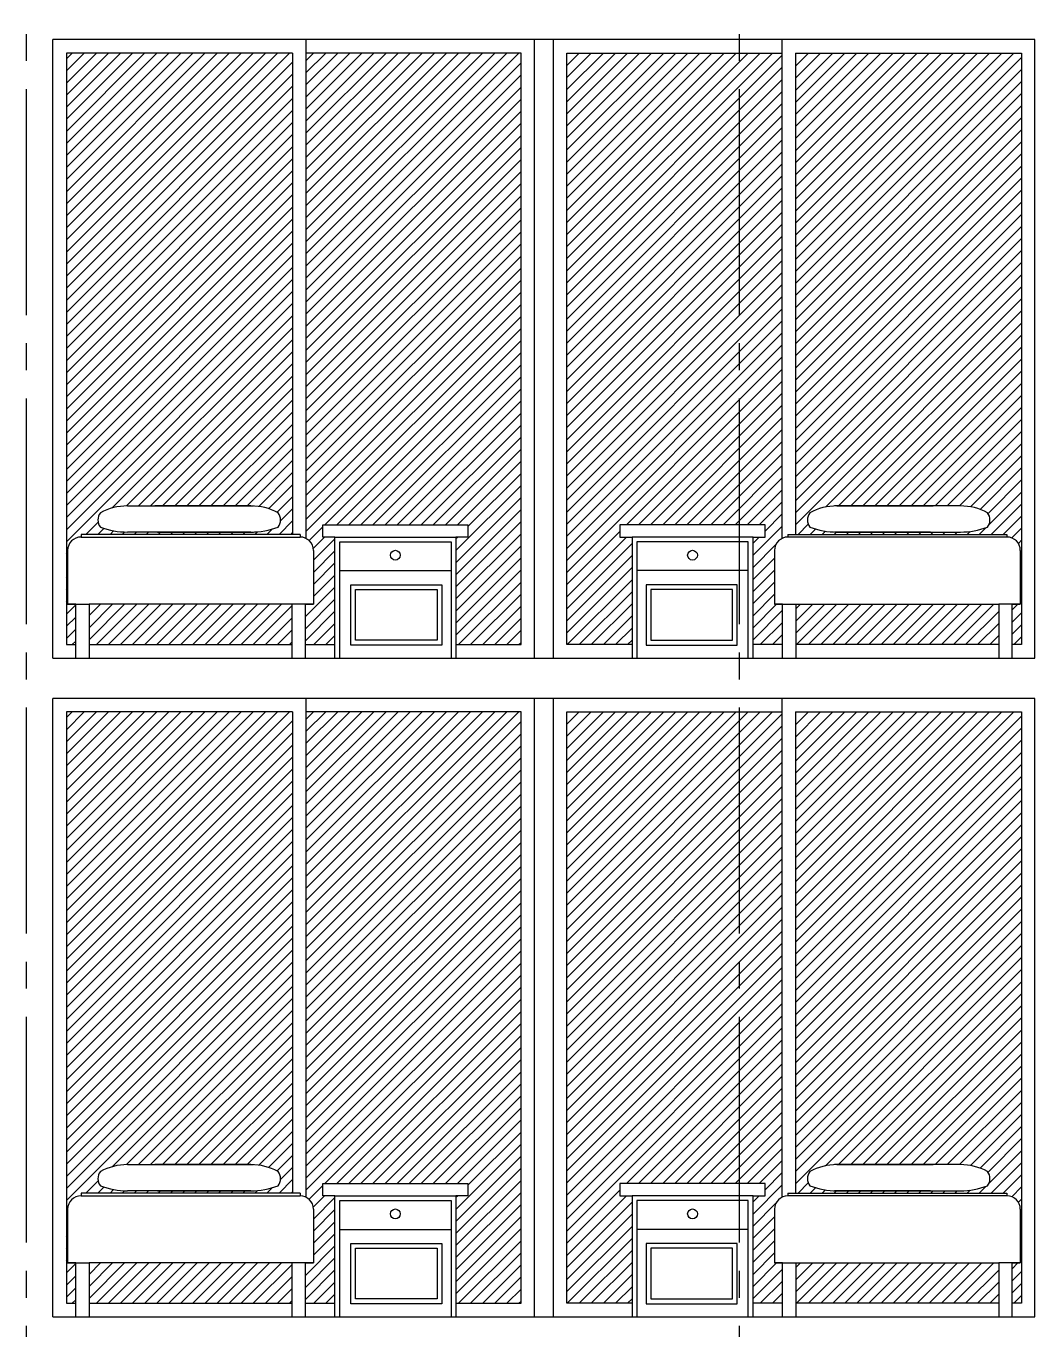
# Model space of a CAD drawing. Header units: millimetres. Extents: x 1217 to 2428, y 234 to 644.
# Drawn here: x 2234.819 to 2238.571, y 387.152 to 392.002 of the extents above; entities that cross this region are included whole.
import ezdxf

# ---------------------------------------------------------------- set-up
doc = ezdxf.new("R2010")
doc.units = ezdxf.units.MM
doc.linetypes.add('ACAD_ISO04W100', pattern=[30, 24, -3, 0, -3])
for name, color, linetype in [('0.1', 251, 'Continuous'), ('0.3', 6, 'Continuous'), ('EJES', 8, 'Continuous'), ('MURO', 5, 'Continuous')]:
    doc.layers.add(name, color=color, linetype=linetype)
pattern_1 = [(45, (422.4179387353875, -309.9735490667055), (-0.02245064030267288, 0.02245064030267288), [])]
pattern_2 = [(45, (422.4179387353875, -307.523548865638), (-0.02245064030267288, 0.02245064030267288), [])]

msp = doc.modelspace()

# ---------------------------------------------------------------- hatches: boundary and pattern name
at = {"layer": '0.1', "ltscale": 3}
h = msp.add_hatch(dxfattribs=at)
h.set_pattern_fill('ANSI31', color=256, scale=0.01)
h.set_pattern_definition(pattern_2)
edge = h.paths.add_edge_path()
edge.add_line((2235.809509860876, 391.9009923439781), (2234.968528561855, 391.9009923439781))
edge.add_line((2234.968528561855, 391.9009923439781), (2234.973099947954, 390.0509923443506))
edge.add_arc((2235.023099947954, 390.0509923443504), 0.0500000000001819, 90, 179.9999999997395, ccw=False)
edge.add_line((2235.023099947954, 390.1009923443506), (2235.023086129455, 390.1109923438777))
edge.add_line((2235.023086129455, 390.1109923438777), (2235.809509860876, 390.110992344366))
edge.add_line((2235.809509860876, 390.110992344366), (2235.809509860876, 391.9009923439781))
edge = h.paths.add_edge_path(flags=16)
edge.add_arc((2235.721483862543, 390.1645577464558), 0.04346014252858307, 322.3584972331713, 397.6415043925066)
edge.add_arc((2235.654944005065, 390.0062077546813), 0.2106576962042713, 61.3648222440488, 89.99999970130179)
edge.add_line((2235.654944006163, 390.2168654508856), (2235.297499618136, 390.2168654527823))
edge.add_line((2235.297499618136, 390.2168654527823), (2235.19590087464, 390.2168654527482))
edge.add_arc((2235.195900879705, 390.0062077565433), 0.2106576962048622, 90.0000013774749, 118.6351777559782)
edge.add_arc((2235.129361022226, 390.1645577483188), 0.04346014252840516, 142.3584956078494, 217.6415027675509)
edge.add_arc((2235.195900879704, 390.4037111325486), 0.2842281515700908, 249.1951985566897, 269.9999997013402)
edge.add_line((2235.195900878223, 390.1194829809785), (2235.654944003854, 390.1194829791158))
edge.add_arc((2235.654944005065, 390.4037111306888), 0.284228151572961, 269.9999997558837, 290.8048014431884)
h.paths.add_polyline_path([(2235.807499947892, 389.8509923436596), (2235.053099947924, 389.8509923432204), (2235.053099947924, 389.700992343978), (2235.807499947892, 389.700992343978)])
h.paths.add_polyline_path([(2235.003099947935, 389.8509923441644), (2234.973099947907, 389.8509923441644), (2234.973099947907, 390.0509923632139), (2234.968528561855, 391.9009923439781), (2234.968528561855, 389.700992343978), (2235.003099947935, 389.700992343978)])
edge = h.paths.add_edge_path()
edge.add_line((2236.659894773511, 391.9009923439781), (2235.859509860876, 391.9009923439781))
edge.add_line((2235.859509860876, 391.9009923439781), (2235.859509860876, 390.095887374466))
edge.add_arc((2235.837499947861, 390.0509923443509), 0.04999999999972937, -3.257127900724299e-10, 63.88346839328062, ccw=False)
edge.add_line((2235.887499947861, 390.0509923443506), (2235.887499947908, 389.8509923441644))
edge.add_line((2235.887499947908, 389.8509923441644), (2235.85749994788, 389.8509923441644))
edge.add_line((2235.85749994788, 389.8509923441644), (2235.85749994788, 389.700992343978))
edge.add_line((2235.85749994788, 389.700992343978), (2235.967317507944, 389.700992343978))
edge.add_line((2235.967317507944, 389.700992343978), (2235.967317507944, 390.1009923427749))
edge.add_line((2235.967317507944, 390.1009923427749), (2235.922317507902, 390.1009923427749))
edge.add_line((2235.922317507902, 390.1009923427749), (2235.922317507902, 390.1459923427004))
edge.add_line((2235.922317507902, 390.1459923427004), (2236.417317507897, 390.1459923427004))
edge.add_line((2236.417317507897, 390.1459923427004), (2236.462317507939, 390.1459923427004))
edge.add_line((2236.462317507939, 390.1459923427004), (2236.462317507939, 390.1009923427749))
edge.add_line((2236.462317507939, 390.1009923427749), (2236.417317507897, 390.1009923427749))
edge.add_line((2236.417317507897, 390.1009923427749), (2236.417317507897, 389.700992343978))
edge.add_line((2236.417317507897, 389.700992343978), (2236.659894773511, 389.700992343978))
edge.add_line((2236.659894773511, 389.700992343978), (2236.659894773511, 391.9009923439781))
h = msp.add_hatch(dxfattribs=at)
h.set_pattern_fill('ANSI31', color=256, scale=0.01)
h.set_pattern_definition(pattern_2)
edge = h.paths.add_edge_path()
edge.add_line((2237.680279686146, 391.9009923439781), (2238.521260985167, 391.9009923439781))
edge.add_line((2238.521260985167, 391.9009923439781), (2238.516689599068, 390.0509923443506))
edge.add_arc((2238.466689599068, 390.0509923443504), 0.0500000000001819, 360.0000000002606, 450)
edge.add_line((2238.466689599068, 390.1009923443506), (2238.466703417567, 390.1109923438777))
edge.add_line((2238.466703417567, 390.1109923438777), (2237.680279686146, 390.110992344366))
edge.add_line((2237.680279686146, 390.110992344366), (2237.680279686146, 391.9009923439781))
edge = h.paths.add_edge_path(flags=16)
edge.add_arc((2237.768305684479, 390.1645577464558), 0.04346014252858307, 142.3584956074934, 217.6415027668287, ccw=False)
edge.add_arc((2237.834845541957, 390.0062077546813), 0.2106576962042713, 450.0000002986982, 478.6351777559512, ccw=False)
edge.add_line((2237.834845540859, 390.2168654508856), (2238.192289928887, 390.2168654527823))
edge.add_line((2238.192289928887, 390.2168654527823), (2238.293888672382, 390.2168654527482))
edge.add_arc((2238.293888667317, 390.0062077565433), 0.2106576962048622, 421.36482224402175, 449.9999986225251, ccw=False)
edge.add_arc((2238.360428524796, 390.1645577483188), 0.04346014252840516, 322.3584972324491, 397.6415043921505, ccw=False)
edge.add_arc((2238.293888667318, 390.4037111325486), 0.2842281515700908, 270.0000002986598, 290.8048014433102, ccw=False)
edge.add_line((2238.293888668799, 390.1194829809785), (2237.834845543168, 390.1194829791158))
edge.add_arc((2237.834845541957, 390.4037111306888), 0.284228151572961, 249.1951985568116, 270.0000002441164, ccw=False)
h.paths.add_polyline_path([(2237.68228959913, 389.8509923436596), (2238.436689599098, 389.8509923432204), (2238.436689599098, 389.700992343978), (2237.68228959913, 389.700992343978)])
h.paths.add_polyline_path([(2238.486689599087, 389.8509923441644), (2238.516689599115, 389.8509923441644), (2238.516689599115, 390.0509923632139), (2238.521260985167, 391.9009923439781), (2238.521260985167, 389.700992343978), (2238.486689599087, 389.700992343978)])
edge = h.paths.add_edge_path()
edge.add_line((2236.829894773511, 391.9009923439781), (2237.630279686146, 391.9009923439781))
edge.add_line((2237.630279686146, 391.9009923439781), (2237.630279686146, 390.095887374466))
edge.add_arc((2237.652289599161, 390.0509923443509), 0.04999999999972937, 476.1165316067194, 540.0000000003257)
edge.add_line((2237.602289599161, 390.0509923443506), (2237.602289599114, 389.8509923441644))
edge.add_line((2237.602289599114, 389.8509923441644), (2237.632289599142, 389.8509923441644))
edge.add_line((2237.632289599142, 389.8509923441644), (2237.632289599142, 389.700992343978))
edge.add_line((2237.632289599142, 389.700992343978), (2237.522472039078, 389.700992343978))
edge.add_line((2237.522472039078, 389.700992343978), (2237.522472039078, 390.1009923427749))
edge.add_line((2237.522472039078, 390.1009923427749), (2237.56747203912, 390.1009923427749))
edge.add_line((2237.56747203912, 390.1009923427749), (2237.56747203912, 390.1459923427004))
edge.add_line((2237.56747203912, 390.1459923427004), (2237.072472039125, 390.1459923427004))
edge.add_line((2237.072472039125, 390.1459923427004), (2237.027472039083, 390.1459923427004))
edge.add_line((2237.027472039083, 390.1459923427004), (2237.027472039083, 390.1009923427749))
edge.add_line((2237.027472039083, 390.1009923427749), (2237.072472039125, 390.1009923427749))
edge.add_line((2237.072472039125, 390.1009923427749), (2237.072472039125, 389.700992343978))
edge.add_line((2237.072472039125, 389.700992343978), (2236.829894773511, 389.700992343978))
edge.add_line((2236.829894773511, 389.700992343978), (2236.829894773511, 391.9009923439781))
h = msp.add_hatch(dxfattribs=at)
h.set_pattern_fill('ANSI31', color=256, scale=0.01)
h.set_pattern_definition(pattern_1)
edge = h.paths.add_edge_path()
edge.add_line((2235.809509860876, 389.4509921429105), (2234.968528561855, 389.4509921429105))
edge.add_line((2234.968528561855, 389.4509921429105), (2234.973099947954, 387.6009921432831))
edge.add_arc((2235.023099947954, 387.6009921432828), 0.0500000000001819, 90, 179.9999999997395, ccw=False)
edge.add_line((2235.023099947954, 387.650992143283), (2235.023086129455, 387.6609921428102))
edge.add_line((2235.023086129455, 387.6609921428102), (2235.809509860876, 387.6609921432985))
edge.add_line((2235.809509860876, 387.6609921432985), (2235.809509860876, 389.4509921429105))
edge = h.paths.add_edge_path(flags=16)
edge.add_arc((2235.721483862543, 387.7145575453883), 0.04346014252858307, 322.3584972331713, 397.6415043925066)
edge.add_arc((2235.654944005065, 387.5562075536138), 0.2106576962042713, 61.3648222440488, 89.99999970130179)
edge.add_line((2235.654944006163, 387.766865249818), (2235.297499618136, 387.7668652517148))
edge.add_line((2235.297499618136, 387.7668652517148), (2235.19590087464, 387.7668652516807))
edge.add_arc((2235.195900879705, 387.5562075554758), 0.2106576962048622, 90.0000013774749, 118.6351777559782)
edge.add_arc((2235.129361022226, 387.7145575472513), 0.04346014252840516, 142.3584956078494, 217.6415027675509)
edge.add_arc((2235.195900879704, 387.953710931481), 0.2842281515700908, 249.1951985566897, 269.9999997013402)
edge.add_line((2235.195900878223, 387.6694827799109), (2235.654944003854, 387.6694827780483))
edge.add_arc((2235.654944005065, 387.9537109296213), 0.284228151572961, 269.9999997558837, 290.8048014431884)
h.paths.add_polyline_path([(2235.807499947892, 387.400992142592), (2235.053099947924, 387.4009921421529), (2235.053099947924, 387.2509921429105), (2235.807499947892, 387.2509921429105)])
h.paths.add_polyline_path([(2235.003099947935, 387.4009921430968), (2234.973099947907, 387.4009921430968), (2234.973099947907, 387.6009921621463), (2234.968528561855, 389.4509921429105), (2234.968528561855, 387.2509921429105), (2235.003099947935, 387.2509921429105)])
edge = h.paths.add_edge_path()
edge.add_line((2236.659894773511, 389.4509921429105), (2235.859509860876, 389.4509921429105))
edge.add_line((2235.859509860876, 389.4509921429105), (2235.859509860876, 387.6458871733985))
edge.add_arc((2235.837499947861, 387.6009921432833), 0.04999999999972937, -3.257127900724299e-10, 63.88346839328062, ccw=False)
edge.add_line((2235.887499947861, 387.6009921432831), (2235.887499947908, 387.4009921430968))
edge.add_line((2235.887499947908, 387.4009921430968), (2235.85749994788, 387.4009921430968))
edge.add_line((2235.85749994788, 387.4009921430968), (2235.85749994788, 387.2509921429105))
edge.add_line((2235.85749994788, 387.2509921429105), (2235.967317507944, 387.2509921429105))
edge.add_line((2235.967317507944, 387.2509921429105), (2235.967317507944, 387.6509921417073))
edge.add_line((2235.967317507944, 387.6509921417073), (2235.922317507902, 387.6509921417073))
edge.add_line((2235.922317507902, 387.6509921417073), (2235.922317507902, 387.6959921416328))
edge.add_line((2235.922317507902, 387.6959921416328), (2236.417317507897, 387.6959921416328))
edge.add_line((2236.417317507897, 387.6959921416328), (2236.462317507939, 387.6959921416328))
edge.add_line((2236.462317507939, 387.6959921416328), (2236.462317507939, 387.6509921417073))
edge.add_line((2236.462317507939, 387.6509921417073), (2236.417317507897, 387.6509921417073))
edge.add_line((2236.417317507897, 387.6509921417073), (2236.417317507897, 387.2509921429105))
edge.add_line((2236.417317507897, 387.2509921429105), (2236.659894773511, 387.2509921429105))
edge.add_line((2236.659894773511, 387.2509921429105), (2236.659894773511, 389.4509921429105))
h = msp.add_hatch(dxfattribs=at)
h.set_pattern_fill('ANSI31', color=256, scale=0.01)
h.set_pattern_definition(pattern_1)
edge = h.paths.add_edge_path()
edge.add_line((2237.680279686146, 389.4509921429105), (2238.521260985167, 389.4509921429105))
edge.add_line((2238.521260985167, 389.4509921429105), (2238.516689599068, 387.6009921432831))
edge.add_arc((2238.466689599068, 387.6009921432828), 0.0500000000001819, 360.0000000002606, 450)
edge.add_line((2238.466689599068, 387.650992143283), (2238.466703417567, 387.6609921428102))
edge.add_line((2238.466703417567, 387.6609921428102), (2237.680279686146, 387.6609921432985))
edge.add_line((2237.680279686146, 387.6609921432985), (2237.680279686146, 389.4509921429105))
edge = h.paths.add_edge_path(flags=16)
edge.add_arc((2237.768305684479, 387.7145575453883), 0.04346014252858307, 142.3584956074934, 217.6415027668287, ccw=False)
edge.add_arc((2237.834845541957, 387.5562075536138), 0.2106576962042713, 450.0000002986982, 478.6351777559512, ccw=False)
edge.add_line((2237.834845540859, 387.766865249818), (2238.192289928887, 387.7668652517148))
edge.add_line((2238.192289928887, 387.7668652517148), (2238.293888672382, 387.7668652516807))
edge.add_arc((2238.293888667317, 387.5562075554758), 0.2106576962048622, 421.36482224402175, 449.9999986225251, ccw=False)
edge.add_arc((2238.360428524796, 387.7145575472513), 0.04346014252840516, 322.3584972324491, 397.6415043921505, ccw=False)
edge.add_arc((2238.293888667318, 387.953710931481), 0.2842281515700908, 270.0000002986598, 290.8048014433102, ccw=False)
edge.add_line((2238.293888668799, 387.6694827799109), (2237.834845543168, 387.6694827780483))
edge.add_arc((2237.834845541957, 387.9537109296213), 0.284228151572961, 249.1951985568116, 270.0000002441164, ccw=False)
h.paths.add_polyline_path([(2237.68228959913, 387.400992142592), (2238.436689599098, 387.4009921421529), (2238.436689599098, 387.2509921429105), (2237.68228959913, 387.2509921429105)])
h.paths.add_polyline_path([(2238.486689599087, 387.4009921430968), (2238.516689599115, 387.4009921430968), (2238.516689599115, 387.6009921621463), (2238.521260985167, 389.4509921429105), (2238.521260985167, 387.2509921429105), (2238.486689599087, 387.2509921429105)])
edge = h.paths.add_edge_path()
edge.add_line((2236.829894773511, 389.4509921429105), (2237.630279686146, 389.4509921429105))
edge.add_line((2237.630279686146, 389.4509921429105), (2237.630279686146, 387.6458871733985))
edge.add_arc((2237.652289599161, 387.6009921432833), 0.04999999999972937, 476.1165316067194, 540.0000000003257)
edge.add_line((2237.602289599161, 387.6009921432831), (2237.602289599114, 387.4009921430968))
edge.add_line((2237.602289599114, 387.4009921430968), (2237.632289599142, 387.4009921430968))
edge.add_line((2237.632289599142, 387.4009921430968), (2237.632289599142, 387.2509921429105))
edge.add_line((2237.632289599142, 387.2509921429105), (2237.522472039078, 387.2509921429105))
edge.add_line((2237.522472039078, 387.2509921429105), (2237.522472039078, 387.6509921417073))
edge.add_line((2237.522472039078, 387.6509921417073), (2237.56747203912, 387.6509921417073))
edge.add_line((2237.56747203912, 387.6509921417073), (2237.56747203912, 387.6959921416328))
edge.add_line((2237.56747203912, 387.6959921416328), (2237.072472039125, 387.6959921416328))
edge.add_line((2237.072472039125, 387.6959921416328), (2237.027472039083, 387.6959921416328))
edge.add_line((2237.027472039083, 387.6959921416328), (2237.027472039083, 387.6509921417073))
edge.add_line((2237.027472039083, 387.6509921417073), (2237.072472039125, 387.6509921417073))
edge.add_line((2237.072472039125, 387.6509921417073), (2237.072472039125, 387.2509921429105))
edge.add_line((2237.072472039125, 387.2509921429105), (2236.829894773511, 387.2509921429105))
edge.add_line((2236.829894773511, 387.2509921429105), (2236.829894773511, 389.4509921429105))

# ---------------------------------------------------------------- linework, layer by layer
at = {"layer": '0.1', "linetype": 'ByBlock'}
for p, q in [((2235.83749994792, 390.1109923443834, -3.203780983123054e-07), (2235.023086129455, 390.1109923438777, -3.203780983123054e-07)), ((2235.023099947955, 390.100992343233, -3.203780983123054e-07), (2235.837486129419, 390.100992343233, -3.203780983123054e-07)), ((2237.652289599102, 390.1109923443834, -3.203780983123054e-07), (2238.466703417567, 390.1109923438777, -3.203780983123054e-07)), ((2238.466689599067, 390.100992343233, -3.203780983123054e-07), (2237.652303417603, 390.100992343233, -3.203780983123054e-07)), ((2234.973099947907, 390.0509923443506, -2.901142928210344e-07), (2234.973099947907, 389.8509923441644, -2.901142928210344e-07)), ((2235.887499947908, 390.0509923443506, -2.901142928210344e-07), (2235.887499947908, 389.8509923441644, -2.901142928210344e-07)), ((2237.602289599114, 390.0509923443506, -2.901142928210344e-07), (2237.602289599114, 389.8509923441644, -2.901142928210344e-07)), ((2238.516689599115, 390.0509923443506, -2.901142928210344e-07), (2238.516689599115, 389.8509923441644, -2.901142928210344e-07)), ((2234.973099947907, 389.8509923441644, -2.901142928210344e-07), (2235.053099947924, 389.8509923441644, -2.901142928210344e-07)), ((2235.003099947935, 389.8509923441644, -2.901142928210344e-07), (2234.973099947907, 389.8509923441644, -2.901142928210344e-07)), ((2235.003099947935, 389.6509923439781, -2.901142928210344e-07), (2235.003099947935, 389.8509923441644, -2.901142928210344e-07)), ((2235.887499947908, 389.8509923437062, -3.203780983123054e-07), (2235.053099947923, 389.8509923432204, -3.203780983123054e-07)), ((2235.053099947924, 389.8509923441644, -2.901142928210344e-07), (2235.053099947924, 389.6509923439781, -2.901142928210344e-07)), ((2235.887499947908, 389.8509923441644, -2.901142928210344e-07), (2235.807499947892, 389.8509923441644, -2.901142928210344e-07)), ((2235.85749994788, 389.8509923441644, -2.901142928210344e-07), (2235.887499947908, 389.8509923441644, -2.901142928210344e-07)), ((2235.85749994788, 389.6509923439781, -2.901142928210344e-07), (2235.85749994788, 389.8509923441644, -2.901142928210344e-07)), ((2237.602289599114, 389.8509923441644, -2.901142928210344e-07), (2237.68228959913, 389.8509923441644, -2.901142928210344e-07)), ((2237.602289599114, 389.8509923437062, -3.203780983123054e-07), (2238.436689599099, 389.8509923432204, -3.203780983123054e-07)), ((2237.632289599142, 389.8509923441644, -2.901142928210344e-07), (2237.602289599114, 389.8509923441644, -2.901142928210344e-07)), ((2237.632289599142, 389.6509923439781, -2.901142928210344e-07), (2237.632289599142, 389.8509923441644, -2.901142928210344e-07)), ((2238.436689599098, 389.8509923441644, -2.901142928210344e-07), (2238.436689599098, 389.6509923439781, -2.901142928210344e-07)), ((2238.516689599115, 389.8509923441644, -2.901142928210344e-07), (2238.436689599098, 389.8509923441644, -2.901142928210344e-07)), ((2238.486689599087, 389.8509923441644, -2.901142928210344e-07), (2238.516689599115, 389.8509923441644, -2.901142928210344e-07)), ((2238.486689599087, 389.6509923439781, -2.901142928210344e-07), (2238.486689599087, 389.8509923441644, -2.901142928210344e-07)), ((2235.83749994792, 387.6609921433159, -3.203780983123054e-07), (2235.023086129455, 387.6609921428102, -3.203780983123054e-07)), ((2235.023099947955, 387.6509921421655, -3.203780983123054e-07), (2235.837486129419, 387.6509921421655, -3.203780983123054e-07)), ((2237.652289599102, 387.6609921433159, -3.203780983123054e-07), (2238.466703417567, 387.6609921428102, -3.203780983123054e-07)), ((2238.466689599067, 387.6509921421655, -3.203780983123054e-07), (2237.652303417603, 387.6509921421655, -3.203780983123054e-07)), ((2234.973099947907, 387.6009921432831, -2.901142928210344e-07), (2234.973099947907, 387.4009921430968, -2.901142928210344e-07)), ((2235.887499947908, 387.6009921432831, -2.901142928210344e-07), (2235.887499947908, 387.4009921430968, -2.901142928210344e-07)), ((2237.602289599114, 387.6009921432831, -2.901142928210344e-07), (2237.602289599114, 387.4009921430968, -2.901142928210344e-07)), ((2238.516689599115, 387.6009921432831, -2.901142928210344e-07), (2238.516689599115, 387.4009921430968, -2.901142928210344e-07)), ((2234.973099947907, 387.4009921430968, -2.901142928210344e-07), (2235.053099947924, 387.4009921430968, -2.901142928210344e-07)), ((2235.003099947935, 387.4009921430968, -2.901142928210344e-07), (2234.973099947907, 387.4009921430968, -2.901142928210344e-07)), ((2235.003099947935, 387.2009921429105, -2.901142928210344e-07), (2235.003099947935, 387.4009921430968, -2.901142928210344e-07)), ((2235.887499947908, 387.4009921426386, -3.203780983123054e-07), (2235.053099947923, 387.4009921421529, -3.203780983123054e-07)), ((2235.053099947924, 387.4009921430968, -2.901142928210344e-07), (2235.053099947924, 387.2009921429105, -2.901142928210344e-07)), ((2235.887499947908, 387.4009921430968, -2.901142928210344e-07), (2235.807499947892, 387.4009921430968, -2.901142928210344e-07)), ((2235.85749994788, 387.4009921430968, -2.901142928210344e-07), (2235.887499947908, 387.4009921430968, -2.901142928210344e-07)), ((2235.85749994788, 387.2009921429105, -2.901142928210344e-07), (2235.85749994788, 387.4009921430968, -2.901142928210344e-07)), ((2237.602289599114, 387.4009921430968, -2.901142928210344e-07), (2237.68228959913, 387.4009921430968, -2.901142928210344e-07)), ((2237.602289599114, 387.4009921426386, -3.203780983123054e-07), (2238.436689599099, 387.4009921421529, -3.203780983123054e-07)), ((2237.632289599142, 387.4009921430968, -2.901142928210344e-07), (2237.602289599114, 387.4009921430968, -2.901142928210344e-07)), ((2237.632289599142, 387.2009921429105, -2.901142928210344e-07), (2237.632289599142, 387.4009921430968, -2.901142928210344e-07)), ((2238.436689599098, 387.4009921430968, -2.901142928210344e-07), (2238.436689599098, 387.2009921429105, -2.901142928210344e-07)), ((2238.516689599115, 387.4009921430968, -2.901142928210344e-07), (2238.436689599098, 387.4009921430968, -2.901142928210344e-07)), ((2238.486689599087, 387.4009921430968, -2.901142928210344e-07), (2238.516689599115, 387.4009921430968, -2.901142928210344e-07)), ((2238.486689599087, 387.2009921429105, -2.901142928210344e-07), (2238.486689599087, 387.4009921430968, -2.901142928210344e-07))]:
    msp.add_line(p, q, dxfattribs=at)
at = {"layer": '0.1'}
for p, q in [((2235.807499947892, 389.8509923441644, -2.901142928210344e-07), (2235.807499947892, 389.6509923439781, -2.901142928210344e-07)), ((2237.68228959913, 389.8509923441644, -2.901142928210344e-07), (2237.68228959913, 389.6509923439781, -2.901142928210344e-07)), ((2235.807499947892, 387.4009921430968, -2.901142928210344e-07), (2235.807499947892, 387.2009921429105, -2.901142928210344e-07)), ((2237.68228959913, 387.4009921430968, -2.901142928210344e-07), (2237.68228959913, 387.2009921429105, -2.901142928210344e-07))]:
    msp.add_line(p, q, dxfattribs=at)
at = {"layer": '0.1', "ltscale": 3, "elevation": -3.203780983123054e-07}
for points in [[(2235.859509860876, 391.950992343978), (2235.859509860876, 390.095887374466)], [(2237.630279686146, 391.950992343978), (2237.630279686146, 390.095887374466)], [(2235.809509860876, 391.9009923439781), (2234.968528561855, 391.9009923439781), (2234.968528561855, 389.700992343978), (2235.003099947935, 389.700992343978)], [(2235.809509860876, 391.9009923439781), (2235.809509860876, 390.110992344366)], [(2236.417317507897, 389.700992343978), (2236.659894773511, 389.700992343978), (2236.659894773511, 391.9009923439781), (2235.859509860876, 391.9009923439781)], [(2237.072472039125, 389.700992343978), (2236.829894773511, 389.700992343978), (2236.829894773511, 391.9009923439781), (2237.630279686146, 391.9009923439781)], [(2237.680279686146, 391.9009923439781), (2238.521260985167, 391.9009923439781), (2238.521260985167, 389.700992343978), (2238.486689599087, 389.700992343978)], [(2237.680279686146, 391.9009923439781), (2237.680279686146, 390.110992344366)], [(2235.053099947924, 389.700992343978), (2235.807499947892, 389.700992343978)], [(2235.85749994788, 389.700992343978), (2235.967317507944, 389.700992343978)], [(2237.632289599142, 389.700992343978), (2237.522472039078, 389.700992343978)], [(2238.436689599098, 389.700992343978), (2237.68228959913, 389.700992343978)], [(2235.859509860876, 389.5009921429105), (2235.859509860876, 387.6458871733985)], [(2237.630279686146, 389.5009921429105), (2237.630279686146, 387.6458871733985)], [(2235.809509860876, 389.4509921429105), (2234.968528561855, 389.4509921429105), (2234.968528561855, 387.2509921429105), (2235.003099947935, 387.2509921429105)], [(2235.809509860876, 389.4509921429105), (2235.809509860876, 387.6609921432985)], [(2236.417317507897, 387.2509921429105), (2236.659894773511, 387.2509921429105), (2236.659894773511, 389.4509921429105), (2235.859509860876, 389.4509921429105)], [(2237.072472039125, 387.2509921429105), (2236.829894773511, 387.2509921429105), (2236.829894773511, 389.4509921429105), (2237.630279686146, 389.4509921429105)], [(2237.680279686146, 389.4509921429105), (2238.521260985167, 389.4509921429105), (2238.521260985167, 387.2509921429105), (2238.486689599087, 387.2509921429105)], [(2237.680279686146, 389.4509921429105), (2237.680279686146, 387.6609921432985)], [(2235.053099947924, 387.2509921429105), (2235.807499947892, 387.2509921429105)], [(2235.85749994788, 387.2509921429105), (2235.967317507944, 387.2509921429105)], [(2237.632289599142, 387.2509921429105), (2237.522472039078, 387.2509921429105)], [(2238.436689599098, 387.2509921429105), (2237.68228959913, 387.2509921429105)]]:
    msp.add_lwpolyline(points, dxfattribs=at)
at = {"layer": '0.1'}
for points, elevation in [([(2235.195869021408, 390.2168654503393), (2235.664698356502, 390.2168654527823)], -3.203780983123054e-07), ([(2235.654944005065, 390.2168654509197), (2235.297499618136, 390.2168654527823)], -2.901142928210344e-07), ([(2238.293920525614, 390.2168654503393), (2237.82509119052, 390.2168654527823)], -3.203780983123054e-07), ([(2237.834845541957, 390.2168654509197), (2238.192289928887, 390.2168654527823)], -2.901142928210344e-07), ([(2235.654944005065, 390.119482979023), (2235.195885126147, 390.1194829814152)], -2.901142928210344e-07), ([(2235.307253969572, 390.119482979023), (2235.664698356502, 390.1194829808856)], -3.203780983123054e-07), ([(2238.18253557745, 390.119482979023), (2237.82509119052, 390.1194829808856)], -3.203780983123054e-07), ([(2237.834845541957, 390.119482979023), (2238.293904420875, 390.1194829814152)], -2.901142928210344e-07), ([(2235.195869021408, 387.7668652492717), (2235.664698356502, 387.7668652517148)], -3.203780983123054e-07), ([(2235.654944005065, 387.7668652498521), (2235.297499618136, 387.7668652517148)], -2.901142928210344e-07), ([(2238.293920525614, 387.7668652492717), (2237.82509119052, 387.7668652517148)], -3.203780983123054e-07), ([(2237.834845541957, 387.7668652498521), (2238.192289928887, 387.7668652517148)], -2.901142928210344e-07), ([(2235.654944005065, 387.6694827779554), (2235.195885126147, 387.6694827803476)], -2.901142928210344e-07), ([(2235.307253969572, 387.6694827779554), (2235.664698356502, 387.6694827798181)], -3.203780983123054e-07), ([(2238.18253557745, 387.6694827779554), (2237.82509119052, 387.6694827798181)], -3.203780983123054e-07), ([(2237.834845541957, 387.6694827779554), (2238.293904420875, 387.6694827803476)], -2.901142928210344e-07)]:
    msp.add_lwpolyline(points, dxfattribs=dict(at, elevation=elevation))
at = {"layer": '0.1', "linetype": 'ByBlock'}
for points, elevation in [([(2235.967317507944, 390.1009923427749), (2235.922317507902, 390.1009923427749), (2235.922317507902, 390.1459923427004), (2236.417317507897, 390.1459923427004), (2236.462317507939, 390.1459923427004), (2236.462317507939, 390.1009923427749), (2236.417317507897, 390.1009923427749)], -3.211658340565121e-07), ([(2237.522472039078, 390.1009923427749), (2237.56747203912, 390.1009923427749), (2237.56747203912, 390.1459923427004), (2237.072472039125, 390.1459923427004), (2237.027472039083, 390.1459923427004), (2237.027472039083, 390.1009923427749), (2237.072472039125, 390.1009923427749)], -3.211658340565121e-07), ([(2235.023086129455, 390.1109923439408), (2235.023099947954, 390.1009923441644)], -2.901142928210344e-07), ([(2235.83749994792, 390.1109923439408), (2235.837486129421, 390.1009923441644)], -2.901142928210344e-07), ([(2235.967317507944, 389.6509923435199), (2235.967317507944, 390.1009923427749), (2236.417317507897, 390.1009923427749), (2236.417317507897, 389.6509923435199)], -3.211658340565121e-07), ([(2237.522472039078, 389.6509923435199), (2237.522472039078, 390.1009923427749), (2237.072472039125, 390.1009923427749), (2237.072472039125, 389.6509923435199)], -3.211658340565121e-07), ([(2237.652289599102, 390.1109923439408), (2237.652303417601, 390.1009923441644)], -2.901142928210344e-07), ([(2238.466703417567, 390.1109923439408), (2238.466689599068, 390.1009923441644)], -2.901142928210344e-07), ([(2235.985317507867, 389.6509923435199), (2235.985317507867, 390.0829923435497), (2236.399317507857, 390.0829923435497), (2236.399317507857, 389.6509923435199)], -3.211658340565121e-07), ([(2237.504472039155, 389.6509923435199), (2237.504472039155, 390.0829923435497), (2237.090472039165, 390.0829923435497), (2237.090472039165, 389.6509923435199)], -3.211658340565121e-07), ([(2235.985317507867, 389.9760873265016), (2236.399317507857, 389.9760873265016)], -3.170656768153786e-07), ([(2237.504472039155, 389.9760873265016), (2237.090472039165, 389.9760873265016)], -3.170656768153786e-07), ([(2235.967317507944, 387.6509921417073), (2235.922317507902, 387.6509921417073), (2235.922317507902, 387.6959921416328), (2236.417317507897, 387.6959921416328), (2236.462317507939, 387.6959921416328), (2236.462317507939, 387.6509921417073), (2236.417317507897, 387.6509921417073)], -3.211658340565121e-07), ([(2237.522472039078, 387.6509921417073), (2237.56747203912, 387.6509921417073), (2237.56747203912, 387.6959921416328), (2237.072472039125, 387.6959921416328), (2237.027472039083, 387.6959921416328), (2237.027472039083, 387.6509921417073), (2237.072472039125, 387.6509921417073)], -3.211658340565121e-07), ([(2235.023086129455, 387.6609921428733), (2235.023099947954, 387.6509921430968)], -2.901142928210344e-07), ([(2235.83749994792, 387.6609921428733), (2235.837486129421, 387.6509921430968)], -2.901142928210344e-07), ([(2235.967317507944, 387.2009921424524), (2235.967317507944, 387.6509921417073), (2236.417317507897, 387.6509921417073), (2236.417317507897, 387.2009921424524)], -3.211658340565121e-07), ([(2235.985317507867, 387.2009921424524), (2235.985317507867, 387.6329921424822), (2236.399317507857, 387.6329921424822), (2236.399317507857, 387.2009921424524)], -3.211658340565121e-07), ([(2237.522472039078, 387.2009921424524), (2237.522472039078, 387.6509921417073), (2237.072472039125, 387.6509921417073), (2237.072472039125, 387.2009921424524)], -3.211658340565121e-07), ([(2237.504472039155, 387.2009921424524), (2237.504472039155, 387.6329921424822), (2237.090472039165, 387.6329921424822), (2237.090472039165, 387.2009921424524)], -3.211658340565121e-07), ([(2237.652289599102, 387.6609921428733), (2237.652303417601, 387.6509921430968)], -2.901142928210344e-07), ([(2238.466703417567, 387.6609921428733), (2238.466689599068, 387.6509921430968)], -2.901142928210344e-07), ([(2235.985317507867, 387.5260871254341), (2236.399317507857, 387.5260871254341)], -3.170656768153786e-07), ([(2237.504472039155, 387.5260871254341), (2237.090472039165, 387.5260871254341)], -3.170656768153786e-07)]:
    msp.add_lwpolyline(points, dxfattribs=dict(at, elevation=elevation))
at = {"layer": '0.1', "linetype": 'ByBlock', "elevation": -3.170656768153786e-07}
for points in [[(2236.025919327155, 389.9237648177344), (2236.365161879795, 389.9237648177344), (2236.365161879795, 389.6989991165149), (2236.025919327155, 389.6989991165149)], [(2236.043919327195, 389.9057648185092), (2236.347161879755, 389.9057648185092), (2236.347161879755, 389.7169991157401), (2236.043919327195, 389.7169991157401)], [(2237.463870219867, 389.9237648177344), (2237.124627667227, 389.9237648177344), (2237.124627667227, 389.6989991165149), (2237.463870219867, 389.6989991165149)], [(2237.445870219827, 389.9057648185092), (2237.142627667267, 389.9057648185092), (2237.142627667267, 389.7169991157401), (2237.445870219827, 389.7169991157401)], [(2236.025919327155, 387.4737646166668), (2236.365161879795, 387.4737646166668), (2236.365161879795, 387.2489989154474), (2236.025919327155, 387.2489989154474)], [(2236.043919327195, 387.4557646174417), (2236.347161879755, 387.4557646174417), (2236.347161879755, 387.2669989146725), (2236.043919327195, 387.2669989146725)], [(2237.463870219867, 387.4737646166668), (2237.124627667227, 387.4737646166668), (2237.124627667227, 387.2489989154474), (2237.463870219867, 387.2489989154474)], [(2237.445870219827, 387.4557646174417), (2237.142627667267, 387.4557646174417), (2237.142627667267, 387.2669989146725), (2237.445870219827, 387.2669989146725)]]:
    msp.add_lwpolyline(points, close=True, dxfattribs=at)
at = {"layer": '0.1', "linetype": 'ByBlock'}
for centre in [(2236.192317507921, 390.0335573929745, -3.170656768153786e-07), (2237.297472039102, 390.0335573929745, -3.170656768153786e-07), (2236.192317507921, 387.5835571919069, -3.170656768153786e-07), (2237.297472039102, 387.5835571919069, -3.170656768153786e-07)]:
    msp.add_circle(centre, 0.01818143930180339, dxfattribs=at)
at = {"layer": '0.1'}
for centre, radius, start, end in [((2235.195900879704, 390.0062077565427, -2.598504873297634e-07), 0.2106576962055347, 90, 118.6351779363075), ((2235.654944005065, 390.00620775468, -2.901142928210344e-07), 0.2106576962055347, 61.36482206369252, 90), ((2237.834845541957, 390.00620775468, -2.901142928210344e-07), 0.2106576962055347, 90, 118.6351779363075), ((2238.293888667318, 390.0062077565427, -2.598504873297634e-07), 0.2106576962055347, 61.36482206369243, 90), ((2235.129361022226, 390.1645577483187, -2.598504873297634e-07), 0.0434601425285245, 142.3584965435529, 217.6415034564471), ((2235.721483862544, 390.1645577464561, -2.901142928210344e-07), 0.0434601425285245, 322.3584965435529, 37.64150345644705), ((2237.768305684478, 390.1645577464561, -2.901142928210344e-07), 0.0434601425285245, 142.3584965435526, 217.6415034564474), ((2238.360428524796, 390.1645577483187, -2.598504873297634e-07), 0.0434601425285245, 322.3584965435526, 37.64150345644741), ((2235.195900879704, 390.4037111325497, -2.598504873297634e-07), 0.284228151571254, 249.1951986211315, 270), ((2235.654944005065, 390.4037111306871, -2.901142928210344e-07), 0.284228151571254, 270, 290.8048013788684), ((2237.834845541957, 390.4037111306871, -2.901142928210344e-07), 0.284228151571254, 249.1951986211195, 270), ((2238.293888667318, 390.4037111325497, -2.598504873297634e-07), 0.284228151571254, 270, 290.8048013788805), ((2235.129361022226, 387.7145575472512, -2.598504873297634e-07), 0.0434601425285245, 142.358496543553, 217.6415034564471), ((2235.195900879704, 387.5562075554751, -2.598504873297634e-07), 0.2106576962055347, 90, 118.6351779363075), ((2235.654944005065, 387.5562075536125, -2.901142928210344e-07), 0.2106576962055347, 61.36482206369252, 90), ((2235.721483862544, 387.7145575453885, -2.901142928210344e-07), 0.0434601425285245, 322.3584965435529, 37.64150345644704), ((2237.768305684478, 387.7145575453885, -2.901142928210344e-07), 0.0434601425285245, 142.3584965435526, 217.6415034564474), ((2237.834845541957, 387.5562075536125, -2.901142928210344e-07), 0.2106576962055347, 90, 118.6351779363075), ((2238.293888667318, 387.5562075554751, -2.598504873297634e-07), 0.2106576962055347, 61.36482206369243, 90), ((2238.360428524796, 387.7145575472512, -2.598504873297634e-07), 0.0434601425285245, 322.3584965435526, 37.64150345644741), ((2235.195900879704, 387.9537109314822, -2.598504873297634e-07), 0.284228151571254, 249.1951986211315, 270), ((2235.654944005065, 387.9537109296195, -2.901142928210344e-07), 0.284228151571254, 270, 290.8048013788684), ((2237.834845541957, 387.9537109296195, -2.901142928210344e-07), 0.284228151571254, 249.1951986211195, 270), ((2238.293888667318, 387.9537109314822, -2.598504873297634e-07), 0.284228151571254, 270, 290.8048013788805)]:
    msp.add_arc(centre, radius, start, end, dxfattribs=at)
at = {"layer": '0.1', "linetype": 'ByBlock'}
for centre, start, end in [((2235.023099947954, 390.0509923443506, -2.901142928210344e-07), 90, 180), ((2235.837499947861, 390.0509923443506, -2.901142928210344e-07), 0, 90), ((2237.652289599161, 390.0509923443506, -2.901142928210344e-07), 90, 180), ((2238.466689599068, 390.0509923443506, -2.901142928210344e-07), 0, 90), ((2235.023099947954, 387.6009921432831, -2.901142928210344e-07), 90, 180), ((2235.837499947861, 387.6009921432831, -2.901142928210344e-07), 0, 90), ((2237.652289599161, 387.6009921432831, -2.901142928210344e-07), 90, 180), ((2238.466689599068, 387.6009921432831, -2.901142928210344e-07), 7.016709298534877e-15, 90)]:
    msp.add_arc(centre, 0.05, start, end, dxfattribs=at)
at = {"layer": '0.3', "ltscale": 3}
for points, elevation in [([(2236.709894773511, 389.6509923439781), (2236.709894773511, 391.9509925450456)], -2.468587891764807e-07), ([(2236.779894773511, 389.6509923439781), (2236.779894773511, 391.9509925450456)], -2.46686565757219e-07), ([(2236.709894773511, 387.2009921429105), (2236.709894773511, 389.500992343978)], -2.468587891764807e-07), ([(2236.779894773511, 387.2009921429105), (2236.779894773511, 389.500992343978)], -2.46686565757219e-07)]:
    msp.add_lwpolyline(points, dxfattribs=dict(at, elevation=elevation))
at = {"layer": 'EJES', "linetype": 'ACAD_ISO04W100', "ltscale": 0.035}
for points, elevation in [([(2234.818529225468, 400.966637271952), (2234.818529225468, 371.9865972006809)], -2.88443378748819e-07), ([(2237.470665354315, 400.966637271952), (2237.470665354315, 371.9856876156734)], -2.302346991118128e-07)]:
    msp.add_lwpolyline(points, dxfattribs=dict(at, elevation=elevation))
at = {"layer": 'MURO', "ltscale": 3}
for points, elevation in [([(2234.918528561855, 389.6509923439781), (2234.918528561854, 391.9509925450456)], -2.930730401715489e-07), ([(2238.571088173407, 391.9509925450456), (2234.918528561855, 391.9509925450456)], -3.126565208273516e-07), ([(2238.571088173407, 391.9509925450453), (2234.918528561855, 391.9509925450454)], -2.853021549640859e-07), ([(2238.571088173407, 389.6509923439781), (2238.571088173407, 391.9509925450456)], -2.956956784061561e-07), ([(2234.918528561855, 389.6509923439781), (2238.571088173407, 389.6509923439781)], -2.930730401715489e-07), ([(2234.918528561855, 387.2009921429105), (2234.918528561854, 389.500992343978)], -2.930730401715489e-07), ([(2238.571088173407, 389.500992343978), (2234.918528561855, 389.500992343978)], -3.126565208273516e-07), ([(2238.571088173407, 389.5009923439777), (2234.918528561855, 389.5009923439779)], -2.853021549640859e-07), ([(2238.571088173407, 387.2009921429105), (2238.571088173407, 389.500992343978)], -2.956956784061561e-07), ([(2234.918528561855, 387.2009921429105), (2238.571088173407, 387.2009921429105)], -2.930730401715489e-07)]:
    msp.add_lwpolyline(points, dxfattribs=dict(at, elevation=elevation))

doc.saveas('drawing.dxf')
